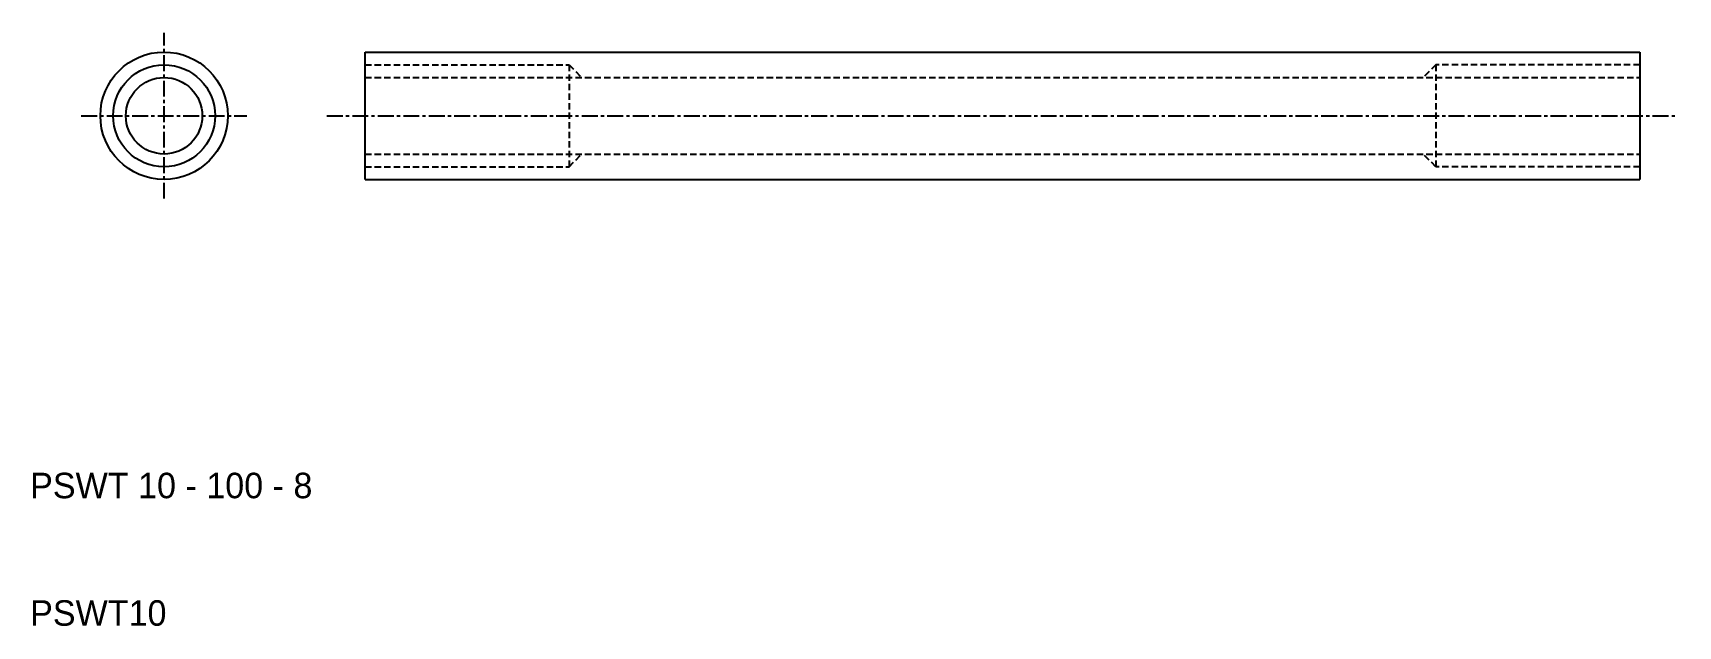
# Model space of a CAD drawing. Extents: x 10 to 139, y 10 to 56.
import ezdxf

# ---------------------------------------------------------------- set-up
doc = ezdxf.new("R2010")
doc.units = 0
doc.linetypes.add('CENTER', pattern=[2, 1.25, -0.25, 0.25, -0.25])
doc.linetypes.add('DASHED', pattern=[0.75, 0.5, -0.25])
doc.layers.get('0').update_dxf_attribs({"linetype": 'CONTINUOUS'})
doc.layers.add('CENTER', color=1, linetype='CENTER')

msp = doc.modelspace()

# ---------------------------------------------------------------- linework, layer by layer
at = {"color": 7, "linetype": 'CONTINUOUS'}
for p, q in [((36.28, 55), (136.28, 55)), ((36.28, 45), (36.28, 55)), ((136.28, 55), (136.28, 45)), ((36.28, 45), (136.28, 45))]:
    msp.add_line(p, q, dxfattribs=at)
at = {"color": 3, "linetype": 'DASHED'}
for p, q in [((36.28, 54), (52.28, 54)), ((36.28, 53), (136.28, 53)), ((52.28, 54), (52.28, 46)), ((52.28, 54), (53.28, 53)), ((120.28, 54), (119.28, 53)), ((136.28, 54), (120.28, 54)), ((120.28, 54), (120.28, 46)), ((36.28, 47), (136.28, 47)), ((52.28, 46), (53.28, 47)), ((120.28, 46), (119.28, 47)), ((36.28, 46), (52.28, 46)), ((136.28, 46), (120.28, 46))]:
    msp.add_line(p, q, dxfattribs=at)
at = {"color": 7, "linetype": 'CONTINUOUS'}
for radius in [5, 4, 3]:
    msp.add_circle((20.51, 50), radius, dxfattribs=at)
at = {"layer": 'CENTER', "color": 1, "linetype": 'CENTER'}
for p, q in [((20.51, 43.5), (20.51, 56.5)), ((14.01, 50), (27.01, 50)), ((33.28, 50), (139.28, 50))]:
    msp.add_line(p, q, dxfattribs=at)

# ---------------------------------------------------------------- texts
at = {"color": 7, "linetype": 'CONTINUOUS'}
for s, p in [('PSWT 10 - 100 - 8', (10, 20)), ('PSWT10', (10, 10))]:
    msp.add_text(s, height=2, dxfattribs=at).set_placement(p)

doc.saveas('drawing.dxf')
